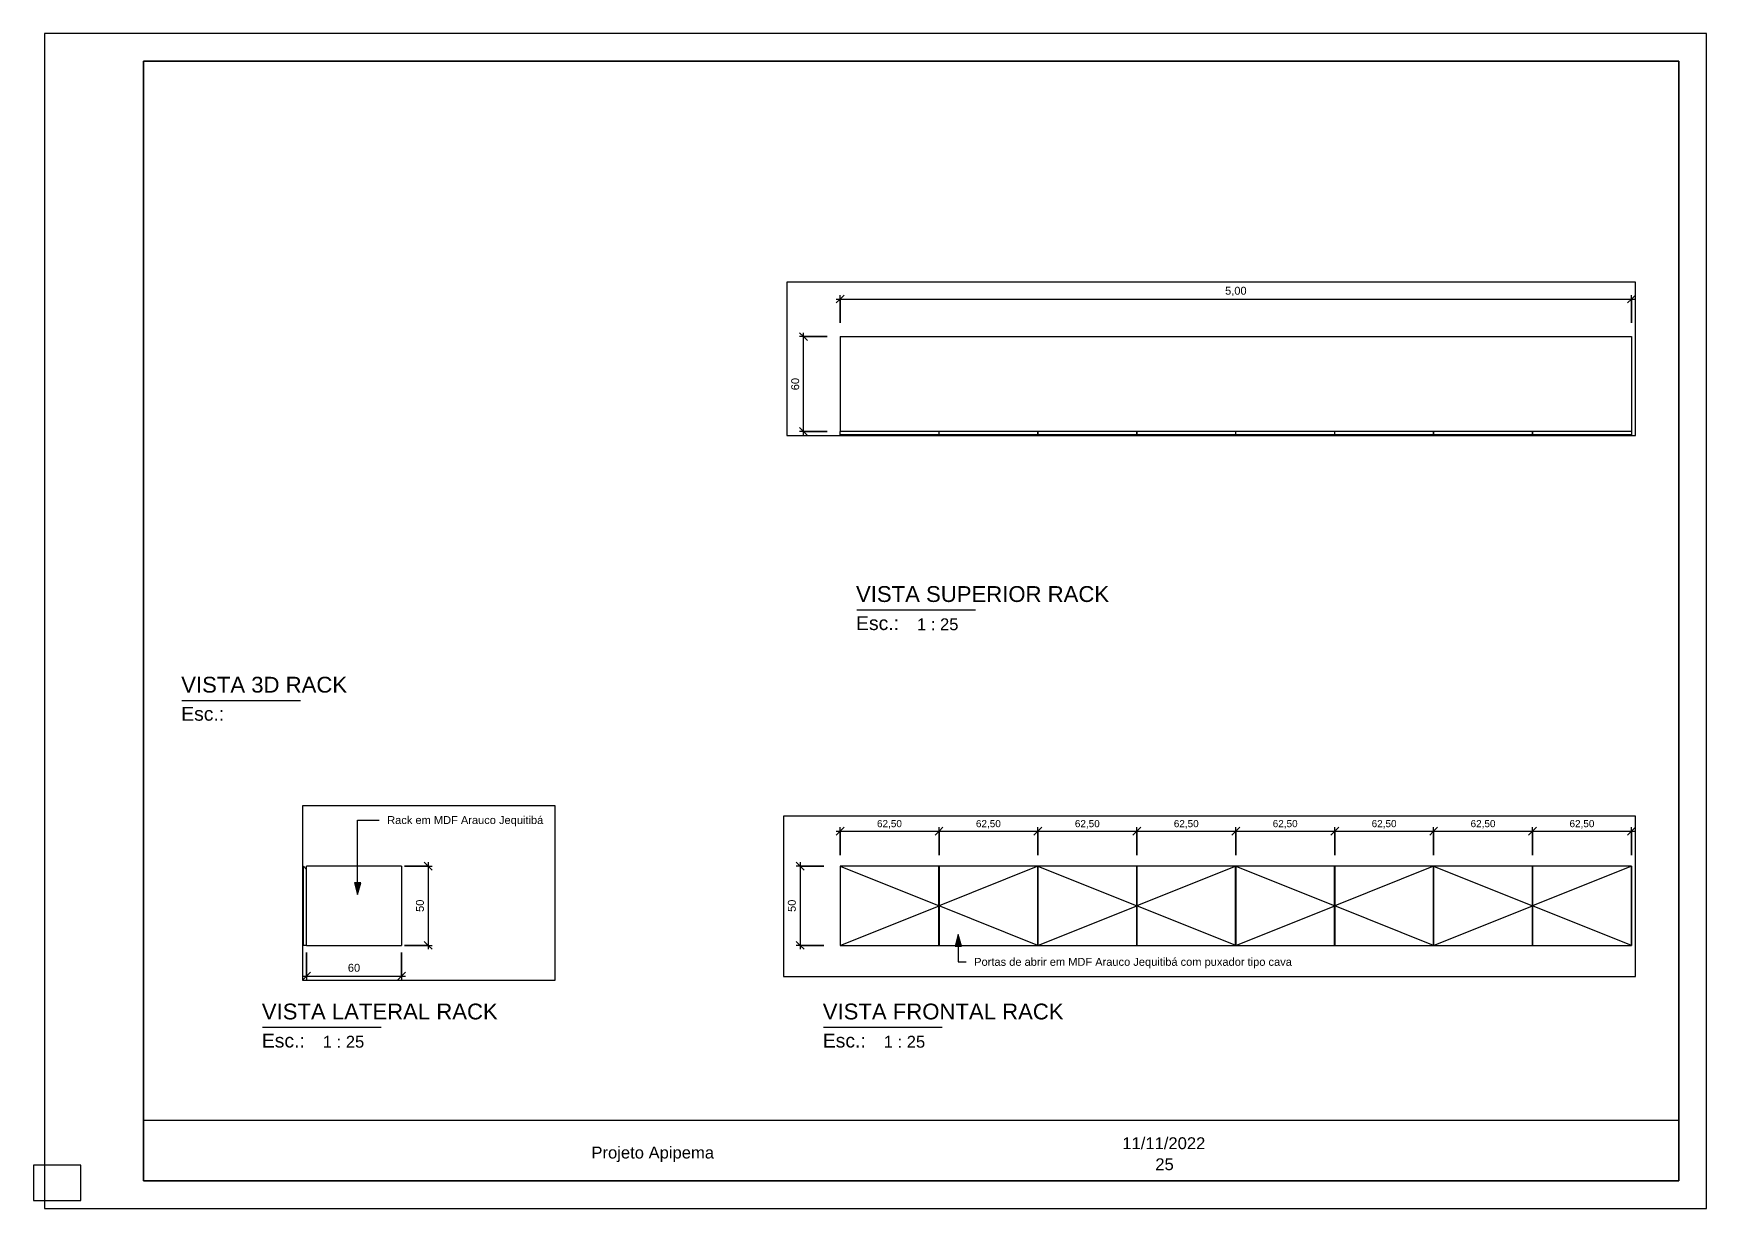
# Paper-space layout 'Layout1' of a CAD drawing. Header units: millimetres. Extents: x 0 to 423, y -2 to 295.
# The model-space entities are those that its viewports show. They can reach past a viewport. Long polylines and large blocks are cut down to what shows.
import ezdxf

# ---------------------------------------------------------------- set-up
doc = ezdxf.new("R2010")
doc.units = ezdxf.units.MM
doc.linetypes.add('Overhead', pattern=[3.96875, 2.38125, -1.5875])
for name, color, linetype, lineweight in [('A-ANNO-DIMS', 211, 'Continuous', 9), ('A-ANNO-DIMS-25', 211, 'Continuous', 9), ('A-DETL-THIN', 151, 'Continuous', 9), ('A-FLOR-OVHD', 1, 'Overhead', 9), ('G-ANNO-TEXT', 231, 'Continuous', 9), ('G-ANNO-TTLB', 6, 'Continuous', 9), ('G-ANNO-TTLB-MEDM', 33, 'Continuous', 25), ('G-ANNO-TTLB-THIN', 151, 'Continuous', 9), ('I-FURN', 30, 'Continuous', 9)]:
    doc.layers.add(name, color=color, linetype=linetype, lineweight=lineweight)
doc.layers.add('G-ANNO-NPLT', color=191, linetype='Continuous', plot=False)
doc.styles.add('@Arial Unicode MS', font='ARIALUNI.TTF', dxfattribs={"height": 50})
doc.styles.add('@Arial Unicode MS_1', font='ARIALUNI.TTF', dxfattribs={"height": 45})
doc.styles.add('Arial', font='arial.ttf', dxfattribs={"height": 50})
doc.styles.add('Arial_1', font='arial.ttf', dxfattribs={"height": 3})
doc.styles.add('Arial_2', font='arial.ttf', dxfattribs={"height": 3.5})
doc.styles.add('Arial_3', font='arial.ttf', dxfattribs={"height": 4})
doc.dimstyles.new('CRT_-__Metros_-_Linha_de_chamada_3_5_mm', dxfattribs={"dimscale": 304.8, "dimtxt": 50.292243, "dimasz": 0.164042, "dimexe": 0.082021, "dimexo": 0.0625, "dimgap": 0.04101, "dimtad": 1, "dimlfac": 0.001, "dimrnd": 0.01, "dimzin": 0, "dimdsep": 46, "dimtxsty": '@Arial Unicode MS', "dimblk1": 'OBLIQUE', "dimblk2": 'OBLIQUE', "dimsah": 1, "dimcen": 0.09, "dimdle": 0.082021, "dimazin": 0, "dimtfac": 1, "dimtdec": 4, "dimtix": 1, "dimtmove": 0, "dimatfit": 3, "dimfxl": 0.492126, "dimfxlon": 1, "dimtvp": 1, "dimtolj": 1, "dimtzin": 0, "dimarcsym": 2})
doc.dimstyles.new('CRT_-__Metros_-_Linha_de_chamada_3_5_mm_1', dxfattribs={"dimscale": 304.8, "dimtxt": 50.292243, "dimasz": 0.164042, "dimexe": 0.082021, "dimexo": 0.0625, "dimgap": 0.04101, "dimtad": 1, "dimdec": 0, "dimlfac": 0.1, "dimdsep": 46, "dimtxsty": '@Arial Unicode MS', "dimblk1": 'OBLIQUE', "dimblk2": 'OBLIQUE', "dimsah": 1, "dimcen": 0.09, "dimdle": 0.082021, "dimazin": 0, "dimtfac": 1, "dimtdec": 4, "dimtix": 1, "dimtmove": 0, "dimatfit": 3, "dimfxl": 0.492126, "dimfxlon": 1, "dimtvp": 1, "dimtolj": 1, "dimtzin": 0, "dimarcsym": 2})
doc.dimstyles.new('CRT_-__Metros_-_Linha_de_chamada_3_5_mm_2', dxfattribs={"dimscale": 304.8, "dimtxt": 45.263018, "dimasz": 0.164042, "dimexe": 0.082021, "dimexo": 0.0625, "dimgap": 0.04101, "dimtad": 1, "dimlfac": 0.1, "dimrnd": 0.01, "dimzin": 0, "dimdsep": 46, "dimtxsty": '@Arial Unicode MS_1', "dimblk1": 'OBLIQUE', "dimblk2": 'OBLIQUE', "dimsah": 1, "dimcen": 0.09, "dimdle": 0.082021, "dimazin": 0, "dimtfac": 1, "dimtdec": 4, "dimtix": 1, "dimtmove": 0, "dimatfit": 3, "dimfxl": 0.492126, "dimfxlon": 1, "dimtvp": 1, "dimtolj": 1, "dimtzin": 0, "dimarcsym": 2})
picture_1 = doc.add_image_def('image1.png', size_in_pixel=(4961, 196))

# ---------------------------------------------------------------- blocks, each defined once
blk = doc.blocks.new('CRT_A3 métrico Paisagem - CRT_A3 métrico Paisagem-1077155-RACK SALA')
at = {"layer": 'G-ANNO-TTLB-MEDM'}
for p, q in [((27.79, 288), (27.79, 5)), ((27.79, 288), (415.79, 288)), ((415.79, 288), (415.79, 5)), ((27.79, 5), (415.79, 5))]:
    blk.add_line(p, q, dxfattribs=at)
at = {"layer": 'G-ANNO-TTLB-THIN'}
for p, q in [((2.79, 295), (2.79, -2)), ((422.79, 295), (2.79, 295)), ((422.79, -2), (422.79, 295)), ((2.79, -2), (422.79, -2))]:
    blk.add_line(p, q, dxfattribs=at)
at = {"layer": 'G-ANNO-TTLB'}
image = blk.add_image(picture_1, insert=(27.79, 5), size_in_units=(388.02, 15.33), dxfattribs=at)
image.dxf.flags = 7
blk = doc.blocks.new('Viewport - Título Horizontal-913277-RACK SALA')
at = {"layer": 'G-ANNO-TTLB'}
blk.add_line((4.19, 0.19), (34.19, 0.19), dxfattribs=at)
at = {"layer": 'G-ANNO-TTLB', "insert": (4.03, -1.42), "char_height": 3.5, "width": 13.4683, "attachment_point": 1, "style": 'Arial_2'}
blk.add_mtext('Esc.:', dxfattribs=at)
blk = doc.blocks.new('RACK - RACK-4344759-VISTA SUPERIOR RACK')
at = {"layer": 'I-FURN'}
for p, q in [((5679.65, -2564.62), (10679.65, -2564.62)), ((5679.65, -2564.62), (5679.65, -3164.62)), ((10679.65, -2564.62), (10679.65, -3164.62)), ((5679.65, -3184.62), (5679.65, -3164.62)), ((10679.65, -3164.62), (5679.65, -3164.62)), ((6303.65, -3164.62), (6303.65, -3184.62)), ((6304.65, -3184.62), (6304.65, -3164.62)), ((6928.65, -3164.62), (6928.65, -3184.62)), ((6929.65, -3184.62), (6929.65, -3164.62)), ((7553.65, -3164.62), (7553.65, -3184.62)), ((7554.65, -3184.62), (7554.65, -3164.62)), ((8178.65, -3164.62), (8178.65, -3184.62)), ((8179.65, -3184.62), (8179.65, -3164.62)), ((8803.65, -3164.62), (8803.65, -3184.62)), ((8804.65, -3184.62), (8804.65, -3164.62)), ((9428.65, -3164.62), (9428.65, -3184.62)), ((9429.65, -3184.62), (9429.65, -3164.62)), ((10053.65, -3164.62), (10053.65, -3184.62)), ((10054.65, -3184.62), (10054.65, -3164.62)), ((10678.65, -3164.62), (10678.65, -3184.62)), ((6303.65, -3184.62), (5679.65, -3184.62)), ((6928.65, -3184.62), (6304.65, -3184.62)), ((7553.65, -3184.62), (6929.65, -3184.62)), ((8178.65, -3184.62), (7554.65, -3184.62)), ((8803.65, -3184.62), (8179.65, -3184.62)), ((9428.65, -3184.62), (8804.65, -3184.62)), ((10053.65, -3184.62), (9429.65, -3184.62)), ((10678.65, -3184.62), (10054.65, -3184.62))]:
    blk.add_line(p, q, dxfattribs=at)
blk = doc.blocks.new('RACK - RACK-4344759-VISTA FRONTAL RACK')
at = {"layer": 'I-FURN'}
for p, q in [((5679.650772, 800), (5679.650772, 300)), ((6303.650772, 800), (5679.650772, 800)), ((6303.650772, 300), (6303.650772, 800)), ((6304.650772, 800), (6303.650772, 800)), ((6304.650772, 800), (6304.650772, 300)), ((6928.650772, 800), (6304.650772, 800)), ((6928.650772, 300), (6928.650772, 800)), ((6929.650772, 800), (6928.650772, 800)), ((6929.650772, 800), (6929.650772, 300)), ((7553.650772, 800), (6929.650772, 800)), ((7553.650772, 300), (7553.650772, 800)), ((7554.650772, 800), (7553.650772, 800)), ((7554.650772, 800), (7554.650772, 300)), ((8178.650772, 800), (7554.650772, 800)), ((8178.650772, 300), (8178.650772, 800)), ((8179.650772, 800), (8178.650772, 800)), ((8179.650772, 800), (8179.650772, 300)), ((8803.650772, 800), (8179.650772, 800)), ((8803.650772, 300), (8803.650772, 800)), ((8804.650772, 800), (8803.650772, 800)), ((8804.650772, 800), (8804.650772, 300)), ((9428.650772, 800), (8804.650772, 800)), ((9428.650772, 300), (9428.650772, 800)), ((9429.650772, 800), (9428.650772, 800)), ((9429.650772, 800), (9429.650772, 300)), ((10053.650772, 800), (9429.650772, 800)), ((10053.650772, 300), (10053.650772, 800)), ((10054.650772, 800), (10053.650772, 800)), ((10054.650772, 800), (10054.650772, 300)), ((10678.650772, 800), (10054.650772, 800)), ((10678.650772, 300), (10678.650772, 800)), ((10679.650772, 800), (10678.650772, 800)), ((10679.650772, 300), (10679.650772, 800)), ((6303.650772, 780), (6304.650772, 780)), ((6928.650772, 780), (6929.650772, 780)), ((6929.650772, 780), (6928.650772, 780)), ((7553.650772, 780), (7554.650772, 780)), ((8178.650772, 780), (8179.650772, 780)), ((8179.650772, 780), (8178.650772, 780)), ((8803.650772, 780), (8804.650772, 780)), ((9428.650772, 780), (9429.650772, 780)), ((9429.650772, 780), (9428.650772, 780)), ((10053.650772, 780), (10054.650772, 780)), ((6304.650772, 320), (6303.650772, 320)), ((6929.650772, 320), (6928.650772, 320)), ((6928.650772, 320), (6929.650772, 320)), ((7554.650772, 320), (7553.650772, 320)), ((8179.650772, 320), (8178.650772, 320)), ((8178.650772, 320), (8179.650772, 320)), ((8804.650772, 320), (8803.650772, 320)), ((9429.650772, 320), (9428.650772, 320)), ((9428.650772, 320), (9429.650772, 320)), ((10054.650772, 320), (10053.650772, 320)), ((5679.650772, 300), (6303.650772, 300)), ((6303.650772, 300), (6304.650772, 300)), ((6304.650772, 300), (6928.650772, 300)), ((6928.650772, 300), (6929.650772, 300)), ((6929.650772, 300), (7553.650772, 300)), ((7553.650772, 300), (7554.650772, 300)), ((7554.650772, 300), (8178.650772, 300)), ((8178.650772, 300), (8179.650772, 300)), ((8179.650772, 300), (8803.650772, 300)), ((8803.650772, 300), (8804.650772, 300)), ((8804.650772, 300), (9428.650772, 300)), ((9428.650772, 300), (9429.650772, 300)), ((9429.650772, 300), (10053.650772, 300)), ((10053.650772, 300), (10054.650772, 300)), ((10054.650772, 300), (10678.650772, 300)), ((10678.650772, 300), (10679.650772, 300))]:
    blk.add_line(p, q, dxfattribs=at)
blk = doc.blocks.new('RACK - RACK-4344759-VISTA LATERAL RACK')
at = {"layer": 'I-FURN'}
for p, q in [((-3184.62, 300), (-3184.62, 800)), ((-3164.62, 780), (-3184.62, 800)), ((-3164.62, 300), (-3164.62, 800)), ((-2564.62, 800), (-3164.62, 800)), ((-2564.62, 800), (-2564.62, 300)), ((-3164.62, 300), (-3184.62, 300)), ((-3164.62, 300), (-2564.62, 300))]:
    blk.add_line(p, q, dxfattribs=at)
blk = doc.blocks.new('DIMBLOCK1-VISTA SUPERIOR RACK')
at = {"layer": 'A-ANNO-DIMS-25', "lineweight": 18}
for p, q in [((10676.52, -2327.01), (10701.52, -2302.01)), ((15676.52, -2327.01), (15701.52, -2302.01)), ((10676.52, -2327.01), (10651.52, -2352.01)), ((15676.52, -2327.01), (15651.52, -2352.01))]:
    blk.add_line(p, q, dxfattribs=at)
at = {"layer": 'A-ANNO-DIMS-25'}
for p, q in [((10676.52, -2477.01), (10676.52, -2302.01)), ((15676.52, -2477.01), (15676.52, -2302.01)), ((10651.52, -2327.01), (15701.52, -2327.01)), ((10676.52, -2327.01), (10676.52, -2477.01)), ((15676.52, -2327.01), (15676.52, -2477.01))]:
    blk.add_line(p, q, dxfattribs=at)
at = {"layer": 'A-ANNO-DIMS-25', "color": 0, "insert": (13108.88, -2249.61), "char_height": 50, "width": 162.3374, "attachment_point": 1, "line_spacing_factor": 1.117605, "style": '@Arial Unicode MS'}
blk.add_mtext('5,00', dxfattribs=at)
blk = doc.blocks.new('_Oblique')
at = {"color": 0, "linetype": 'ByBlock', "lineweight": -2}
blk.add_line((-0.5, -0.5), (0.5, 0.5), dxfattribs=at)
blk = doc.blocks.new('DIMBLOCK2-VISTA SUPERIOR RACK')
at = {"layer": 'A-ANNO-DIMS-25', "lineweight": 18}
for p, q in [((10445.34, -2564.62), (10420.34, -2539.62)), ((10445.34, -2564.62), (10470.34, -2589.62)), ((10445.34, -3164.62), (10420.34, -3139.62)), ((10445.34, -3164.62), (10470.34, -3189.62))]:
    blk.add_line(p, q, dxfattribs=at)
at = {"layer": 'A-ANNO-DIMS-25'}
for p, q in [((10445.34, -3189.62), (10445.34, -2539.62)), ((10595.34, -2564.62), (10420.34, -2564.62)), ((10445.34, -2564.62), (10595.34, -2564.62)), ((10595.34, -3164.62), (10420.34, -3164.62)), ((10445.34, -3164.62), (10595.34, -3164.62))]:
    blk.add_line(p, q, dxfattribs=at)
at = {"layer": 'A-ANNO-DIMS-25', "color": 0, "insert": (10367.93, -2903.34), "char_height": 50, "width": 92.9366, "attachment_point": 1, "rotation": 90, "line_spacing_factor": 1.117605, "style": '@Arial Unicode MS'}
blk.add_mtext('60', dxfattribs=at)
blk = doc.blocks.new('DIMBLOCK3-VISTA FRONTAL RACK')
at = {"layer": 'A-ANNO-DIMS-25', "lineweight": 18}
for p, q in [((16598.07, 1020.79), (16623.07, 1045.79)), ((17223.07, 1020.79), (17248.07, 1045.79)), ((16598.07, 1020.79), (16573.07, 995.79)), ((17223.07, 1020.79), (17198.07, 995.79))]:
    blk.add_line(p, q, dxfattribs=at)
at = {"layer": 'A-ANNO-DIMS-25'}
for p, q in [((16598.07, 870.79), (16598.07, 1045.79)), ((17223.07, 870.79), (17223.07, 1045.79)), ((16573.07, 1020.79), (17223.07, 1020.79)), ((16598.07, 1020.79), (16598.07, 870.79)), ((17223.07, 1020.79), (17223.07, 870.79))]:
    blk.add_line(p, q, dxfattribs=at)
at = {"layer": 'A-ANNO-DIMS-25', "color": 0, "insert": (16831.36, 1091.7), "char_height": 45, "width": 190.1047, "attachment_point": 1, "line_spacing_factor": 1.117605, "style": '@Arial Unicode MS_1'}
blk.add_mtext('62,50', dxfattribs=at)
blk = doc.blocks.new('DIMBLOCK4-VISTA FRONTAL RACK')
at = {"layer": 'A-ANNO-DIMS-25', "lineweight": 18}
for p, q in [((17223.07, 1020.79), (17248.07, 1045.79)), ((17848.07, 1020.79), (17873.07, 1045.79)), ((17223.07, 1020.79), (17198.07, 995.79)), ((17848.07, 1020.79), (17823.07, 995.79))]:
    blk.add_line(p, q, dxfattribs=at)
at = {"layer": 'A-ANNO-DIMS-25'}
for p, q in [((17223.07, 870.79), (17223.07, 1045.79)), ((17848.07, 870.79), (17848.07, 1045.79)), ((17223.07, 1020.79), (17848.07, 1020.79)), ((17223.07, 1020.79), (17223.07, 870.79)), ((17848.07, 1020.79), (17848.07, 870.79))]:
    blk.add_line(p, q, dxfattribs=at)
at = {"layer": 'A-ANNO-DIMS-25', "color": 0, "insert": (17456.36, 1091.7), "char_height": 45, "width": 190.1047, "attachment_point": 1, "line_spacing_factor": 1.117605, "style": '@Arial Unicode MS_1'}
blk.add_mtext('62,50', dxfattribs=at)
blk = doc.blocks.new('DIMBLOCK5-VISTA FRONTAL RACK')
at = {"layer": 'A-ANNO-DIMS-25', "lineweight": 18}
for p, q in [((17848.07, 1020.79), (17873.07, 1045.79)), ((18473.07, 1020.79), (18498.07, 1045.79)), ((17848.07, 1020.79), (17823.07, 995.79)), ((18473.07, 1020.79), (18448.07, 995.79))]:
    blk.add_line(p, q, dxfattribs=at)
at = {"layer": 'A-ANNO-DIMS-25'}
for p, q in [((17848.07, 870.79), (17848.07, 1045.79)), ((18473.07, 870.79), (18473.07, 1045.79)), ((17848.07, 1020.79), (18473.07, 1020.79)), ((17848.07, 1020.79), (17848.07, 870.79)), ((18473.07, 1020.79), (18473.07, 870.79))]:
    blk.add_line(p, q, dxfattribs=at)
at = {"layer": 'A-ANNO-DIMS-25', "color": 0, "insert": (18081.36, 1091.7), "char_height": 45, "width": 190.1047, "attachment_point": 1, "line_spacing_factor": 1.117605, "style": '@Arial Unicode MS_1'}
blk.add_mtext('62,50', dxfattribs=at)
blk = doc.blocks.new('DIMBLOCK6-VISTA FRONTAL RACK')
at = {"layer": 'A-ANNO-DIMS-25', "lineweight": 18}
for p, q in [((18473.07, 1020.79), (18498.07, 1045.79)), ((19098.07, 1020.79), (19123.07, 1045.79)), ((18473.07, 1020.79), (18448.07, 995.79)), ((19098.07, 1020.79), (19073.07, 995.79))]:
    blk.add_line(p, q, dxfattribs=at)
at = {"layer": 'A-ANNO-DIMS-25'}
for p, q in [((18473.07, 870.79), (18473.07, 1045.79)), ((19098.07, 870.79), (19098.07, 1045.79)), ((18473.07, 1020.79), (19098.07, 1020.79)), ((18473.07, 1020.79), (18473.07, 870.79)), ((19098.07, 1020.79), (19098.07, 870.79))]:
    blk.add_line(p, q, dxfattribs=at)
at = {"layer": 'A-ANNO-DIMS-25', "color": 0, "insert": (18706.36, 1091.7), "char_height": 45, "width": 190.1047, "attachment_point": 1, "line_spacing_factor": 1.117605, "style": '@Arial Unicode MS_1'}
blk.add_mtext('62,50', dxfattribs=at)
blk = doc.blocks.new('DIMBLOCK7-VISTA FRONTAL RACK')
at = {"layer": 'A-ANNO-DIMS-25', "lineweight": 18}
for p, q in [((19098.07, 1020.79), (19123.07, 1045.79)), ((19723.07, 1020.79), (19748.07, 1045.79)), ((19098.07, 1020.79), (19073.07, 995.79)), ((19723.07, 1020.79), (19698.07, 995.79))]:
    blk.add_line(p, q, dxfattribs=at)
at = {"layer": 'A-ANNO-DIMS-25'}
for p, q in [((19098.07, 870.79), (19098.07, 1045.79)), ((19723.07, 870.79), (19723.07, 1045.79)), ((19098.07, 1020.79), (19723.07, 1020.79)), ((19098.07, 1020.79), (19098.07, 870.79)), ((19723.07, 1020.79), (19723.07, 870.79))]:
    blk.add_line(p, q, dxfattribs=at)
at = {"layer": 'A-ANNO-DIMS-25', "color": 0, "insert": (19331.36, 1091.7), "char_height": 45, "width": 190.1047, "attachment_point": 1, "line_spacing_factor": 1.117605, "style": '@Arial Unicode MS_1'}
blk.add_mtext('62,50', dxfattribs=at)
blk = doc.blocks.new('DIMBLOCK8-VISTA FRONTAL RACK')
at = {"layer": 'A-ANNO-DIMS-25', "lineweight": 18}
for p, q in [((19723.07, 1020.79), (19748.07, 1045.79)), ((20348.07, 1020.79), (20373.07, 1045.79)), ((19723.07, 1020.79), (19698.07, 995.79)), ((20348.07, 1020.79), (20323.07, 995.79))]:
    blk.add_line(p, q, dxfattribs=at)
at = {"layer": 'A-ANNO-DIMS-25'}
for p, q in [((19723.07, 870.79), (19723.07, 1045.79)), ((20348.07, 870.79), (20348.07, 1045.79)), ((19723.07, 1020.79), (20348.07, 1020.79)), ((19723.07, 1020.79), (19723.07, 870.79)), ((20348.07, 1020.79), (20348.07, 870.79))]:
    blk.add_line(p, q, dxfattribs=at)
at = {"layer": 'A-ANNO-DIMS-25', "color": 0, "insert": (19956.36, 1091.7), "char_height": 45, "width": 190.1047, "attachment_point": 1, "line_spacing_factor": 1.117605, "style": '@Arial Unicode MS_1'}
blk.add_mtext('62,50', dxfattribs=at)
blk = doc.blocks.new('DIMBLOCK9-VISTA FRONTAL RACK')
at = {"layer": 'A-ANNO-DIMS-25', "lineweight": 18}
for p, q in [((20348.07, 1020.79), (20373.07, 1045.79)), ((20973.07, 1020.79), (20998.07, 1045.79)), ((20348.07, 1020.79), (20323.07, 995.79)), ((20973.07, 1020.79), (20948.07, 995.79))]:
    blk.add_line(p, q, dxfattribs=at)
at = {"layer": 'A-ANNO-DIMS-25'}
for p, q in [((20348.07, 870.79), (20348.07, 1045.79)), ((20973.07, 870.79), (20973.07, 1045.79)), ((20348.07, 1020.79), (20973.07, 1020.79)), ((20348.07, 1020.79), (20348.07, 870.79)), ((20973.07, 1020.79), (20973.07, 870.79))]:
    blk.add_line(p, q, dxfattribs=at)
at = {"layer": 'A-ANNO-DIMS-25', "color": 0, "insert": (20581.36, 1091.7), "char_height": 45, "width": 190.1047, "attachment_point": 1, "line_spacing_factor": 1.117605, "style": '@Arial Unicode MS_1'}
blk.add_mtext('62,50', dxfattribs=at)
blk = doc.blocks.new('DIMBLOCK10-VISTA FRONTAL RACK')
at = {"layer": 'A-ANNO-DIMS-25', "lineweight": 18}
for p, q in [((20973.07, 1020.79), (20998.07, 1045.79)), ((21598.07, 1020.79), (21623.07, 1045.79)), ((20973.07, 1020.79), (20948.07, 995.79)), ((21598.07, 1020.79), (21573.07, 995.79))]:
    blk.add_line(p, q, dxfattribs=at)
at = {"layer": 'A-ANNO-DIMS-25'}
for p, q in [((20973.07, 870.79), (20973.07, 1045.79)), ((21598.07, 870.79), (21598.07, 1045.79)), ((20973.07, 1020.79), (21623.07, 1020.79)), ((20973.07, 1020.79), (20973.07, 870.79)), ((21598.07, 1020.79), (21598.07, 870.79))]:
    blk.add_line(p, q, dxfattribs=at)
at = {"layer": 'A-ANNO-DIMS-25', "color": 0, "insert": (21206.36, 1091.7), "char_height": 45, "width": 190.1047, "attachment_point": 1, "line_spacing_factor": 1.117605, "style": '@Arial Unicode MS_1'}
blk.add_mtext('62,50', dxfattribs=at)
blk = doc.blocks.new('DIMBLOCK11-VISTA FRONTAL RACK')
at = {"layer": 'A-ANNO-DIMS-25', "lineweight": 18}
for p, q in [((16345.48, 800), (16320.48, 825)), ((16345.48, 800), (16370.48, 775)), ((16345.48, 300), (16320.48, 325)), ((16345.48, 300), (16370.48, 275))]:
    blk.add_line(p, q, dxfattribs=at)
at = {"layer": 'A-ANNO-DIMS-25'}
for p, q in [((16345.48, 825), (16345.48, 275)), ((16495.48, 800), (16320.48, 800)), ((16345.48, 800), (16495.48, 800)), ((16495.48, 300), (16320.48, 300)), ((16345.48, 300), (16495.48, 300))]:
    blk.add_line(p, q, dxfattribs=at)
at = {"layer": 'A-ANNO-DIMS-25', "color": 0, "insert": (16268.08, 511.28), "char_height": 50, "width": 92.9366, "attachment_point": 1, "rotation": 90, "line_spacing_factor": 1.117605, "style": '@Arial Unicode MS'}
blk.add_mtext('50', dxfattribs=at)
blk = doc.blocks.new('DIMBLOCK12-VISTA LATERAL RACK')
at = {"layer": 'A-ANNO-DIMS-25'}
for p, q in [((21807.67, 255.83), (21807.67, 80.83)), ((21807.67, 105.83), (21807.67, 255.83)), ((22407.67, 255.83), (22407.67, 80.83)), ((22407.67, 105.83), (22407.67, 255.83)), ((21782.67, 105.83), (22432.67, 105.83))]:
    blk.add_line(p, q, dxfattribs=at)
at = {"layer": 'A-ANNO-DIMS-25', "lineweight": 18}
for p, q in [((21807.67, 105.83), (21832.67, 130.83)), ((22407.67, 105.83), (22432.67, 130.83)), ((21807.67, 105.83), (21782.67, 80.83)), ((22407.67, 105.83), (22382.67, 80.83))]:
    blk.add_line(p, q, dxfattribs=at)
at = {"layer": 'A-ANNO-DIMS-25', "color": 0, "insert": (22068.95, 183.23), "char_height": 50, "width": 92.9366, "attachment_point": 1, "line_spacing_factor": 1.117605, "style": '@Arial Unicode MS'}
blk.add_mtext('60', dxfattribs=at)
blk = doc.blocks.new('DIMBLOCK13-VISTA LATERAL RACK')
at = {"layer": 'A-ANNO-DIMS-25', "lineweight": 18}
for p, q in [((22576.75, 800), (22551.75, 825)), ((22576.75, 800), (22601.75, 775)), ((22576.75, 300), (22551.75, 325)), ((22576.75, 300), (22601.75, 275))]:
    blk.add_line(p, q, dxfattribs=at)
at = {"layer": 'A-ANNO-DIMS-25'}
for p, q in [((22576.75, 825), (22576.75, 275)), ((22426.75, 800), (22601.75, 800)), ((22576.75, 800), (22426.75, 800)), ((22426.75, 300), (22601.75, 300)), ((22576.75, 300), (22426.75, 300))]:
    blk.add_line(p, q, dxfattribs=at)
at = {"layer": 'A-ANNO-DIMS-25', "color": 0, "insert": (22499.35, 511.28), "char_height": 50, "width": 92.9366, "attachment_point": 1, "rotation": 90, "line_spacing_factor": 1.117605, "style": '@Arial Unicode MS'}
blk.add_mtext('50', dxfattribs=at)

msp = doc.modelspace()

# ---------------------------------------------------------------- hatches: boundary and pattern name
at = {"layer": 'G-ANNO-TEXT'}
for points in [[(22130.086, 620.638), (22150.182, 695.638), (22109.99, 695.638)], [(17344.648, 368.855), (17324.552, 293.855), (17364.744, 293.855)]]:
    msp.add_hatch(color=7, dxfattribs=at).paths.add_polyline_path(points)

# ---------------------------------------------------------------- linework, layer by layer
at = {"layer": 'A-DETL-THIN'}
for p, q in [((16598.073, 800), (16598.073, 300)), ((17223.073, 800), (17223.073, 300)), ((17848.073, 800), (17848.073, 300)), ((17848.073, 800), (17848.073, 300)), ((17848.073, 800), (17848.073, 300)), ((18473.073, 800), (18473.073, 300)), ((19098.073, 800), (19098.073, 300)), ((19098.073, 800), (19098.073, 300)), ((19098.073, 800), (19098.073, 300)), ((19723.073, 800), (19723.073, 300)), ((20348.073, 800), (20348.073, 300)), ((20348.073, 800), (20348.073, 300)), ((20348.073, 800), (20348.073, 300)), ((20973.073, 800), (20973.073, 300)), ((21598.073, 800), (21598.073, 300)), ((21598.073, 800), (21598.073, 300))]:
    msp.add_line(p, q, dxfattribs=at)
at = {"layer": 'A-FLOR-OVHD'}
for p, q in [((16598.073, 800), (17223.073, 550)), ((17848.073, 800), (17223.073, 550)), ((17848.073, 800), (18473.073, 550)), ((19098.073, 800), (18473.073, 550)), ((19098.073, 800), (19723.073, 550)), ((20348.073, 800), (19723.073, 550)), ((20348.073, 800), (20973.073, 550)), ((21598.073, 800), (20973.073, 550)), ((16598.073, 300), (17223.073, 550)), ((17848.073, 300), (17223.073, 550)), ((17848.073, 300), (18473.073, 550)), ((19098.073, 300), (18473.073, 550)), ((19098.073, 300), (19723.073, 550)), ((20348.073, 300), (19723.073, 550)), ((20348.073, 300), (20973.073, 550)), ((21598.073, 300), (20973.073, 550))]:
    msp.add_line(p, q, dxfattribs=at)
at = {"layer": 'G-ANNO-TEXT', "color": 7}
for p, q in [((22130.086, 1091.736), (22266.572, 1091.736)), ((22130.086, 620.638), (22130.086, 1091.736)), ((22150.182, 695.638), (22109.99, 695.638)), ((22109.99, 695.638), (22130.086, 620.638)), ((22130.086, 620.638), (22150.182, 695.638)), ((17344.648, 368.855), (17324.552, 293.855)), ((17364.744, 293.855), (17344.648, 368.855)), ((17344.648, 368.855), (17344.648, 195.739)), ((17324.552, 293.855), (17364.744, 293.855)), ((17344.648, 195.739), (17394.585, 195.739))]:
    msp.add_line(p, q, dxfattribs=at)

# ---------------------------------------------------------------- block references
at = {"layer": 'I-FURN'}
for name, p in [('RACK - RACK-4344759-VISTA FRONTAL RACK', (10918.423, 0)), ('RACK - RACK-4344759-VISTA LATERAL RACK', (24972.293, 0)), ('RACK - RACK-4344759-VISTA SUPERIOR RACK', (4996.871, 0))]:
    msp.add_blockref(name, p, dxfattribs=at)

# ---------------------------------------------------------------- texts
at = {"layer": 'G-ANNO-TEXT', "color": 7, "char_height": 50, "attachment_point": 1, "style": 'Arial'}
for s, insert, width in [('Rack em MDF Arauco Jequitibá', (22317.372, 1116.736), 1222.57344), ('Portas de abrir em MDF Arauco Jequitibá com puxador tipo cava', (17445.385, 220.739), 2491.24391)]:
    msp.add_mtext(s, dxfattribs=dict(at, insert=insert, width=width))

# ---------------------------------------------------------------- dimensions: what is measured, and where the dimension line sits
at = {"layer": 'A-ANNO-DIMS'}
for base, p1, p2, dimstyle, override, picture, middle in [((17223.073, 1020.792), (16598.073, 870.792), (17223.073, 870.792), 'CRT_-__Metros_-_Linha_de_chamada_3_5_mm_2', {"dimpost": '<>', "dimfxl": 625}, 'DIMBLOCK3-VISTA FRONTAL RACK', (16910.573, 1056.283)), ((17848.073, 1020.792), (17223.073, 870.792), (17848.073, 870.792), 'CRT_-__Metros_-_Linha_de_chamada_3_5_mm_2', {"dimpost": '<>', "dimfxl": 625}, 'DIMBLOCK4-VISTA FRONTAL RACK', (17535.573, 1056.283)), ((18473.073, 1020.792), (17848.073, 870.792), (18473.073, 870.792), 'CRT_-__Metros_-_Linha_de_chamada_3_5_mm_2', {"dimpost": '<>', "dimfxl": 625}, 'DIMBLOCK5-VISTA FRONTAL RACK', (18160.573, 1056.283)), ((19098.073, 1020.792), (18473.073, 870.792), (19098.073, 870.792), 'CRT_-__Metros_-_Linha_de_chamada_3_5_mm_2', {"dimpost": '<>', "dimfxl": 625}, 'DIMBLOCK6-VISTA FRONTAL RACK', (18785.573, 1056.283)), ((19723.073, 1020.792), (19098.073, 870.792), (19723.073, 870.792), 'CRT_-__Metros_-_Linha_de_chamada_3_5_mm_2', {"dimpost": '<>', "dimfxl": 625}, 'DIMBLOCK7-VISTA FRONTAL RACK', (19410.573, 1056.283)), ((20348.073, 1020.792), (19723.073, 870.792), (20348.073, 870.792), 'CRT_-__Metros_-_Linha_de_chamada_3_5_mm_2', {"dimpost": '<>', "dimfxl": 625}, 'DIMBLOCK8-VISTA FRONTAL RACK', (20035.573, 1056.283)), ((20973.073, 1020.792), (20348.073, 870.792), (20973.073, 870.792), 'CRT_-__Metros_-_Linha_de_chamada_3_5_mm_2', {"dimpost": '<>', "dimfxl": 625}, 'DIMBLOCK9-VISTA FRONTAL RACK', (20660.573, 1056.283)), ((21598.073, 1020.792), (20973.073, 870.792), (21598.073, 870.792), 'CRT_-__Metros_-_Linha_de_chamada_3_5_mm_2', {"dimpost": '<>', "dimfxl": 625}, 'DIMBLOCK10-VISTA FRONTAL RACK', (21285.573, 1056.283)), ((22407.673, 105.831), (21807.673, 255.831), (22407.673, 255.831), 'CRT_-__Metros_-_Linha_de_chamada_3_5_mm_1', {"dimpost": '<>', "dimfxl": 600}, 'DIMBLOCK12-VISTA LATERAL RACK', (22107.673, 143.877)), ((15676.522, -2327.007), (10676.522, -2477.007), (15676.522, -2477.007), 'CRT_-__Metros_-_Linha_de_chamada_3_5_mm', {"dimpost": '<>', "dimfxl": 5000}, 'DIMBLOCK1-VISTA SUPERIOR RACK', (13176.522, -2288.962))]:
    dim = msp.add_linear_dim(base=base, p1=p1, p2=p2, dimstyle=dimstyle, override=override, dxfattribs=at)
    dim.commit()
    dim.dimension.update_dxf_attribs({"geometry": picture, "text_midpoint": middle})
for base, p1, p2, override, picture, middle in [((16345.478, 300), (16495.478, 800), (16495.478, 300), {"dimpost": '<>', "dimfxl": 500}, 'DIMBLOCK11-VISTA FRONTAL RACK', (16307.433, 550)), ((22576.75, 300), (22426.75, 800), (22426.75, 300), {"dimpost": '<>', "dimfxl": 500}, 'DIMBLOCK13-VISTA LATERAL RACK', (22538.704, 550)), ((10445.336, -2564.62), (10595.336, -3164.62), (10595.336, -2564.62), {"dimpost": '<>', "dimfxl": 600}, 'DIMBLOCK2-VISTA SUPERIOR RACK', (10407.29, -2864.62))]:
    dim = msp.add_linear_dim(base=base, p1=p1, p2=p2, angle=90, dimstyle='CRT_-__Metros_-_Linha_de_chamada_3_5_mm_1', override=override, dxfattribs=at)
    dim.commit()
    dim.dimension.update_dxf_attribs({"geometry": picture, "text_midpoint": middle})

psp = doc.layouts.get("Layout1")

# ---------------------------------------------------------------- block references
at = {"layer": 'G-ANNO-TTLB'}
for name, p in [('CRT_A3 métrico Paisagem - CRT_A3 métrico Paisagem-1077155-RACK SALA', (0, 0)), ('Viewport - Título Horizontal-913277-RACK SALA', (203.84, 149.13)), ('Viewport - Título Horizontal-913277-RACK SALA', (33.31, 126.22)), ('Viewport - Título Horizontal-913277-RACK SALA', (53.68, 43.62)), ('Viewport - Título Horizontal-913277-RACK SALA', (195.44, 43.62))]:
    psp.add_blockref(name, p, dxfattribs=at)

# ---------------------------------------------------------------- texts
at = {"layer": 'G-ANNO-TTLB', "attachment_point": 1}
for s, insert, char_height, width, style in [('VISTA SUPERIOR RACK', (207.86, 155.31), 4, 78.1645, 'Arial_3'), (' 1 : 25', (222.1, 147.17), 3, 14.4304, 'Arial_1'), ('VISTA 3D RACK', (37.34, 132.4), 4, 51.2278, 'Arial_3'), ('VISTA LATERAL RACK', (57.71, 49.8), 4, 72.8734, 'Arial_3'), ('VISTA FRONTAL RACK', (199.46, 49.8), 4, 74.3164, 'Arial_3'), (' 1 : 25', (71.94, 41.66), 3, 14.4304, 'Arial_1'), (' 1 : 25', (213.69, 41.66), 3, 14.4304, 'Arial_1'), ('Projeto Apipema', (141, 13.65), 3, 38.4008, 'Arial_1'), ('11/11/2022', (275.16, 16.01), 3, 25.9747, 'Arial_1'), ('25', (283.5, 10.69), 3, 5.7721, 'Arial_1')]:
    psp.add_mtext(s, dxfattribs=dict(at, insert=insert, char_height=char_height, width=width, style=style))

# ---------------------------------------------------------------- viewports
at = {"layer": '0'}
psp.add_viewport(center=(6, 4.5), size=(12, 9), view_center_point=(6, 4.5), view_height=12, dxfattribs=at)
at = {"layer": 'G-ANNO-NPLT'}
for center, size, view_center_point, view_height, status in [((297.6, 212.74), (214.47, 38.7299), (13020.612, -2705.497), 968.24635, 3), ((99.92, 77.78), (63.84, 44.0479), (22580.673, 631.43), 1101.19715, 5), ((297.17, 76.93), (215.33, 40.5472), (18931.459, 610.272), 1013.68077, 4)]:
    psp.add_viewport(center=center, size=size, view_center_point=view_center_point, view_height=view_height, status=status, dxfattribs=at)

doc.saveas('drawing.dxf')
